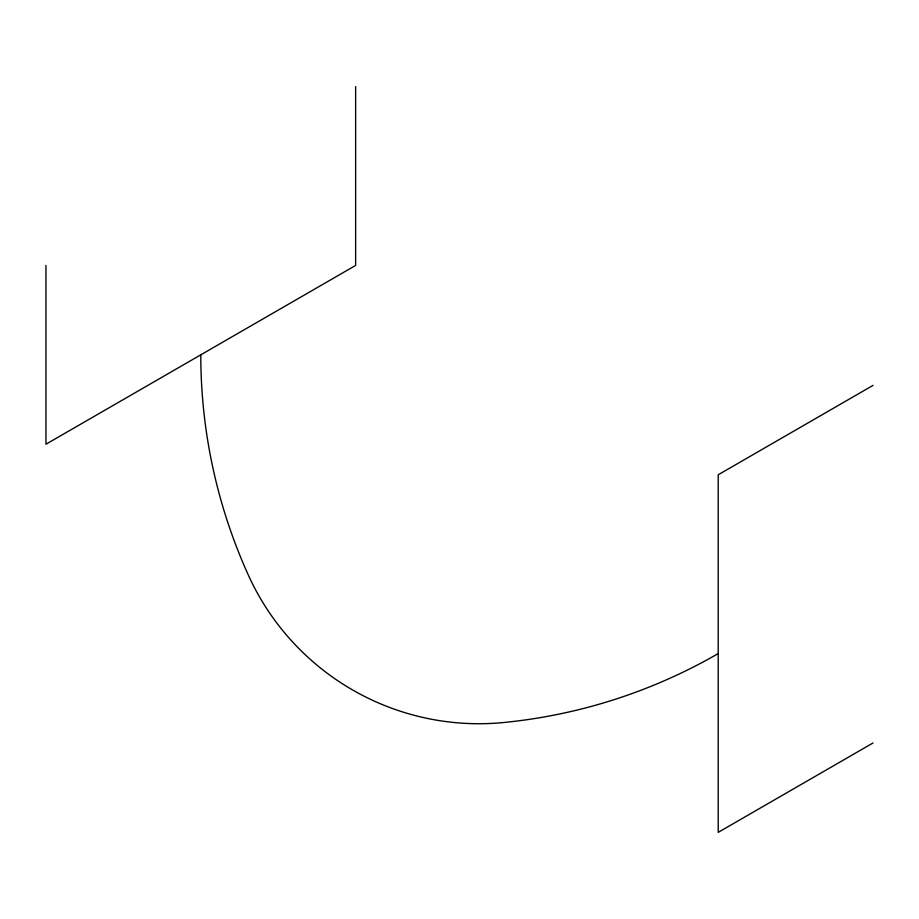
<?xml version="1.0" encoding="UTF-8"?>
<svg xmlns="http://www.w3.org/2000/svg" width="919" height="919" viewBox="0 0 919 919"><rect width="100%" height="100%" fill="white"/><g stroke="black" fill="none" stroke-linecap="round" stroke-linejoin="round"><path stroke-width="1.38" d="M873.05 385.371L718.21 474.778L718.21 832.361L873.05 742.966M355.63 86.639L355.63 265.43L45.95 444.222L45.95 265.43M200.79 354.826A533.905 533.905 0 0 0 248.256 574.903A253.184 253.184 0 0 0 503.888 722.495A533.905 533.905 0 0 0 718.21 653.57"/></g></svg>
